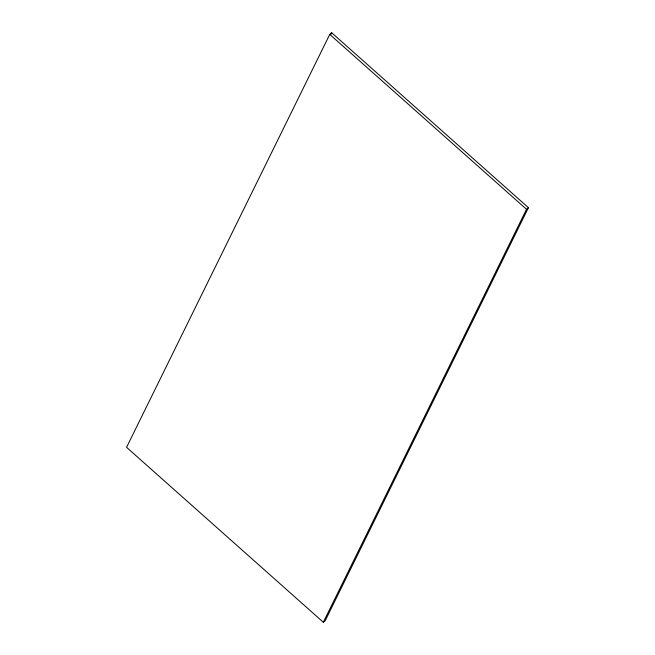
<?xml version="1.0" encoding="UTF-8"?>
<svg xmlns="http://www.w3.org/2000/svg" width="655" height="655" viewBox="0 0 655 655"><rect width="100%" height="100%" fill="white"/><g stroke="black" fill="none" stroke-linecap="round" stroke-linejoin="round"><path stroke-width="0.98" d="M329.76 34.371L126.571 447.316L323.324 622.25L325.24 620.629L528.429 207.684L331.676 32.75L329.76 34.371L526.522 209.305L323.324 622.25M330.767 34.584L331.676 32.75M526.522 209.305L528.429 207.684"/></g></svg>
